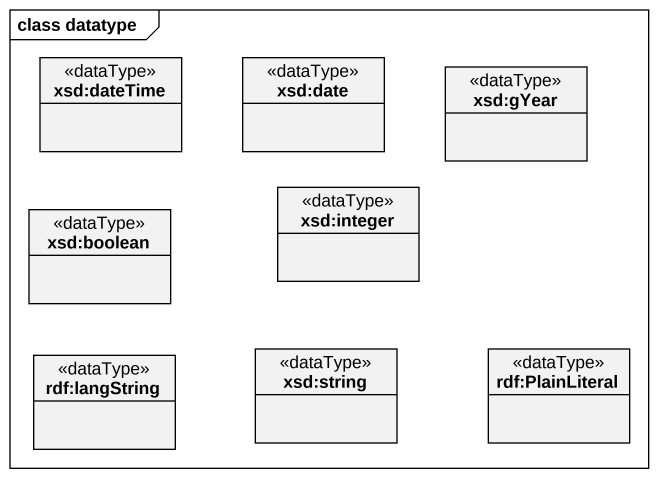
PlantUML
@startuml
mainframe class datatype
hide circle
hide empty members
class "xsd:dateTime" as xsd_dateTime <<dataType>>
class "xsd:date" as xsd_date <<dataType>>
class "xsd:gYear" as xsd_gYear <<dataType>>
class "xsd:boolean" as xsd_boolean <<dataType>>
class "xsd:integer" as xsd_integer <<dataType>>
class "rdf:langString" as rdf_langString <<dataType>>
class "xsd:string" as xsd_string <<dataType>>
class "rdf:PlainLiteral" as rdf_PlainLiteral <<dataType>>
@enduml
